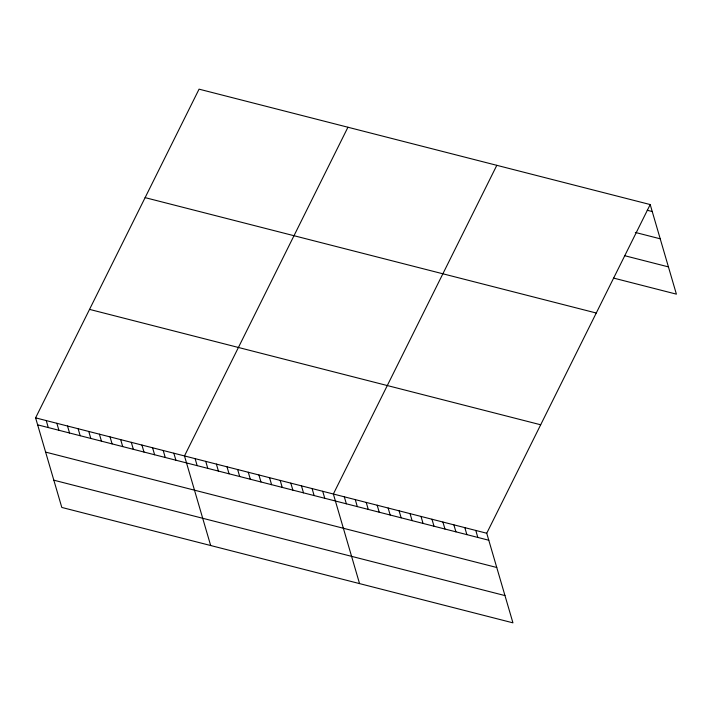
<?xml version="1.0" encoding="UTF-8"?>
<svg xmlns="http://www.w3.org/2000/svg" width="712" height="712" viewBox="0 0 712 712"><rect width="100%" height="100%" fill="white"/><g stroke="black" fill="none" stroke-linecap="round" stroke-linejoin="round"><path stroke-width="1.07" d="M650.198 204.558L486.741 533.244L512.943 622.84L61.802 507.442L35.6 417.855L199.057 89.16L650.198 204.558L676.4 294.145L613.646 278.098M347.937 127.243L184.479 455.929L210.672 545.526M496.816 165.317L333.358 494.012L359.551 583.6M647.261 210.271L652.245 211.544M635.318 232.432L660.22 238.805M624.602 255.679L668.426 266.884M145.115 197.633L596.264 313.022M89.543 309.391L540.684 424.779M35.6 417.855L486.741 533.244M37.647 424.842L488.788 540.239M45.612 452.102L496.762 567.491M53.827 480.191L504.968 595.579M475.785 530.44L477.832 537.435M464.829 527.637L466.876 534.632M453.873 524.842L455.92 531.828M442.917 522.038L444.964 529.025M431.962 519.235L434.008 526.221M421.006 516.431L423.053 523.418M410.05 513.628L412.097 520.623M399.094 510.824L401.141 517.82M388.138 508.021L390.176 515.016M377.182 505.217L379.22 512.213M366.226 502.423L368.264 509.409M355.27 499.619L357.308 506.606M344.314 496.816L346.352 503.802M322.723 491.289L324.761 498.284M312.087 488.574L314.134 495.561M301.452 485.851L303.499 492.846M290.816 483.137L292.863 490.123M280.181 480.413L282.228 487.4M269.545 477.69L271.592 484.685M258.919 474.975L260.957 481.962M248.283 472.252L250.33 479.247M237.648 469.537L239.695 476.524M227.012 466.814L229.059 473.8M216.377 464.091L218.424 471.086M205.741 461.376L207.788 468.363M195.115 458.653L197.153 465.648M173.844 453.215L175.891 460.201M163.208 450.491L165.255 457.487M152.573 447.777L154.62 454.763M141.937 445.053L143.984 452.049M131.311 442.33L133.349 449.325M120.675 439.615L122.713 446.602M110.04 436.892L112.087 443.887M99.404 434.178L101.451 441.164M88.769 431.454L90.816 438.45M78.133 428.731L80.18 435.726M67.507 426.016L69.545 433.003M56.871 423.293L58.909 430.288M46.236 420.578L48.282 427.565"/></g></svg>
